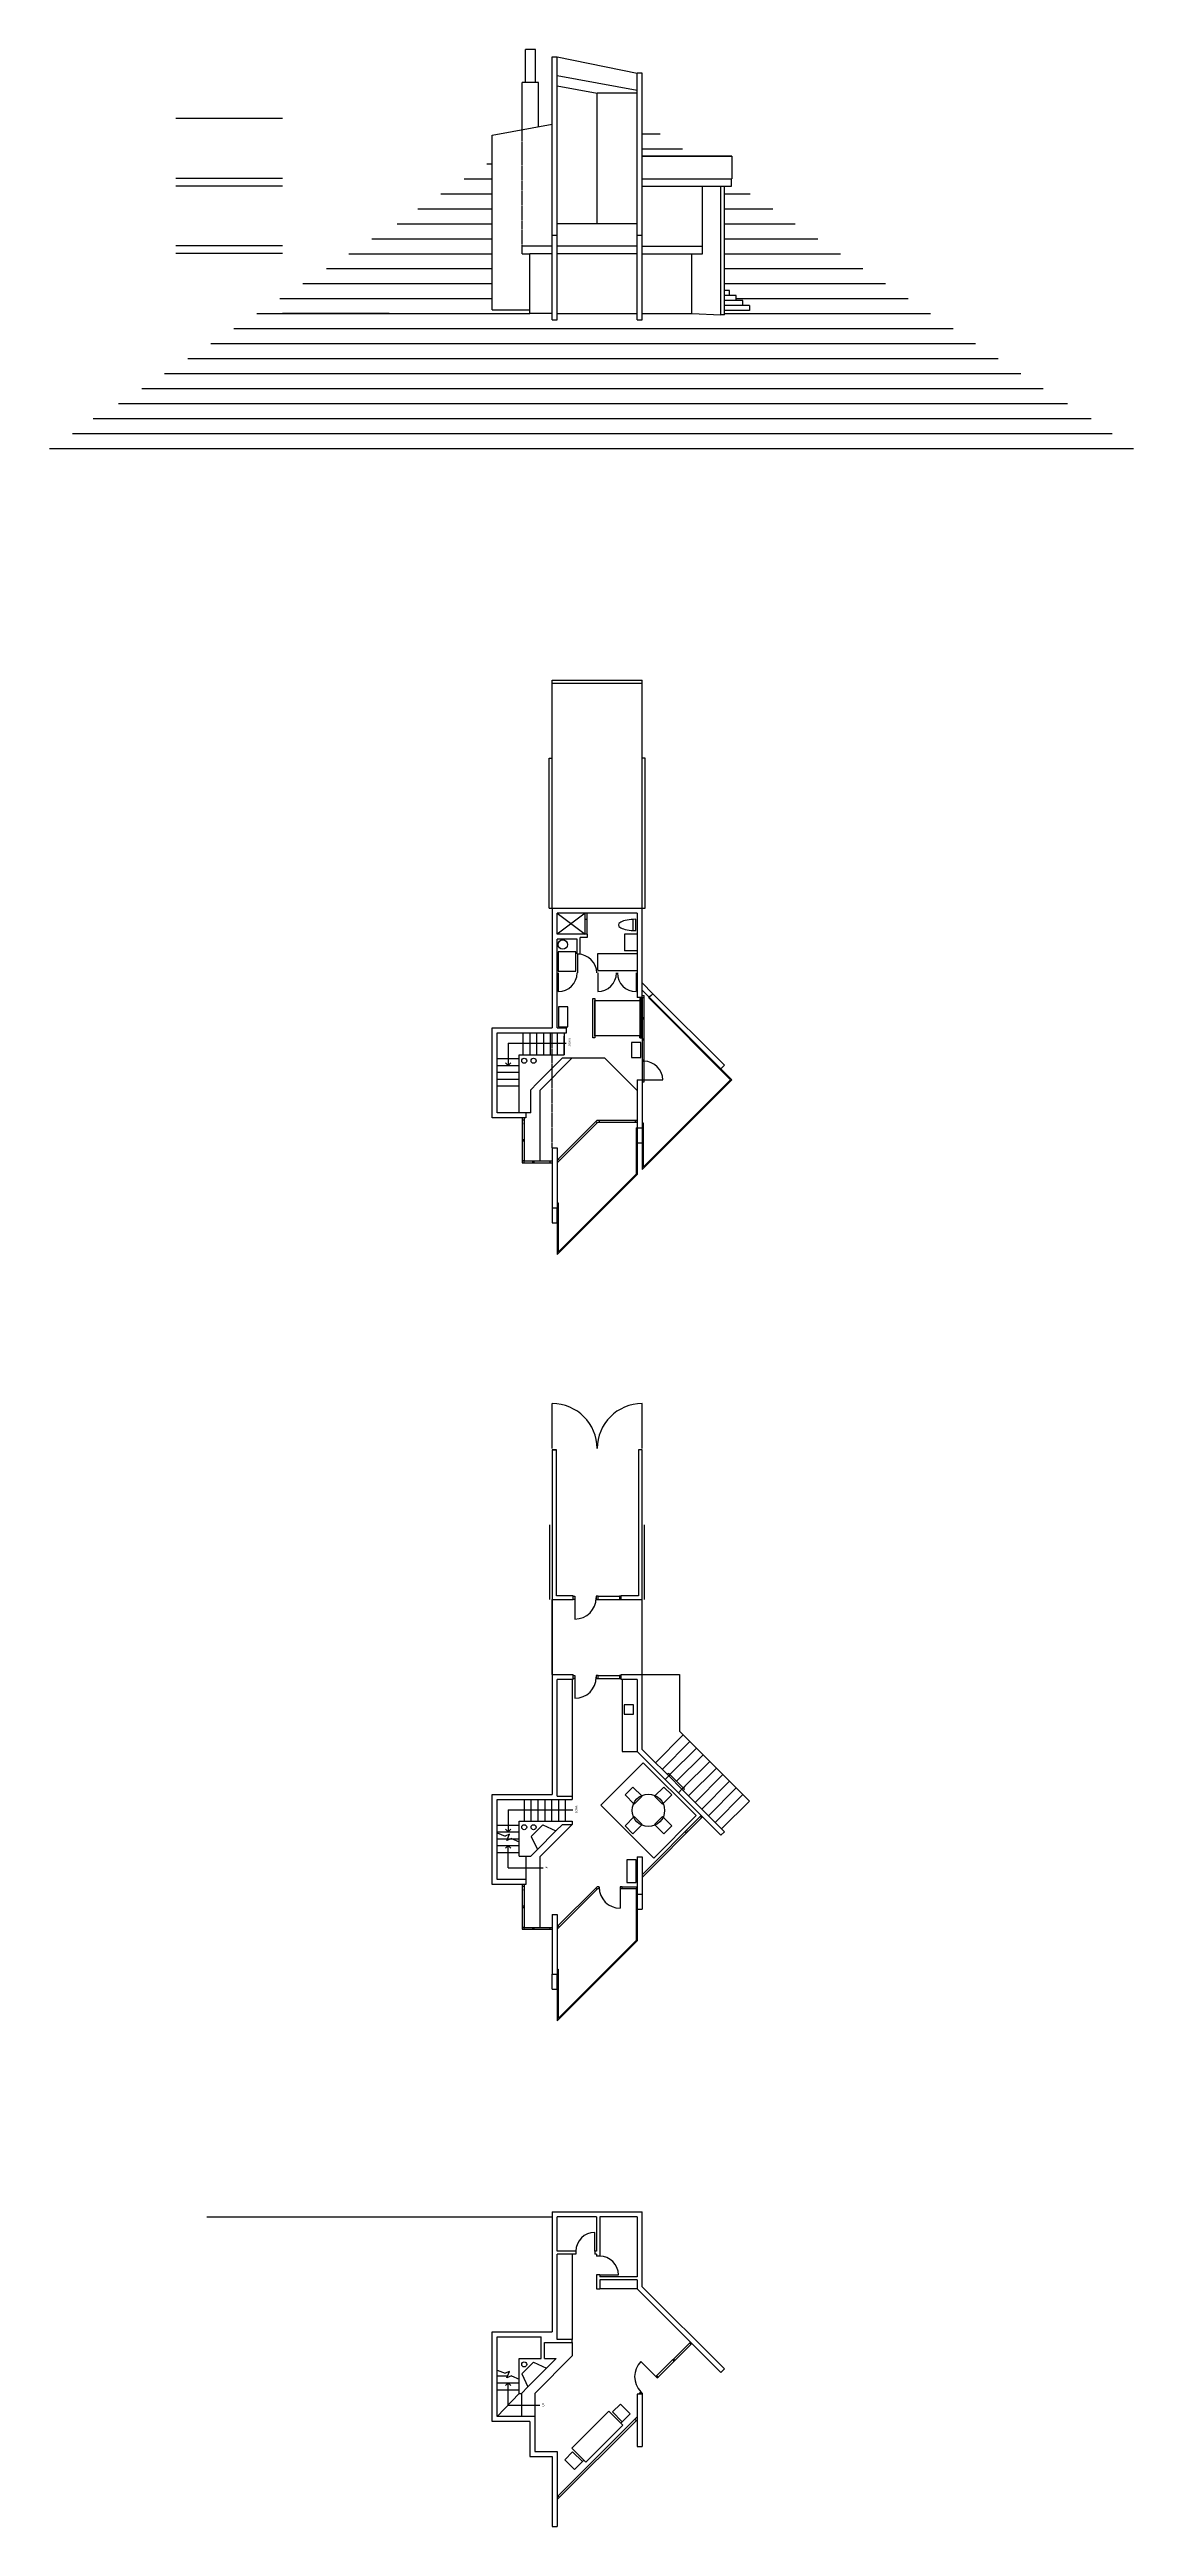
# Model space of a CAD drawing. Header units: inches. Extents: x -13164 to 6484, y 141 to 5293.
# Drawn here: x -13164 to -11429, y 141 to 4108 of the extents above; entities that cross this region are included whole.
import ezdxf

# ---------------------------------------------------------------- set-up
doc = ezdxf.new("R2010")
doc.units = ezdxf.units.IN
doc.header["$LTSCALE"] = 0.2
doc.header["$MEASUREMENT"] = 0
doc.linetypes.add('ACAD_ISO02W100', pattern=[15, 12, -3])
doc.layers.get('0').update_dxf_attribs({"color": 253})
for name, color, linetype in [('A-doors', 254, 'Continuous'), ('A-Elev-South', 7, 'Continuous'), ('A-fixtures', 140, 'Continuous'), ('A-furniture', 33, 'Continuous'), ('A-glazing', 252, 'Continuous'), ('A-millwork', 252, 'Continuous'), ('A-roof', 253, 'Continuous'), ('A-soffit', 251, 'ACAD_ISO02W100'), ('A-stairs', 252, 'Continuous'), ('A-text', 254, 'Continuous'), ('A-walls', 7, 'Continuous')]:
    doc.layers.add(name, color=color, linetype=linetype)

msp = doc.modelspace()

# ---------------------------------------------------------------- linework, layer by layer
for p, q in [((-12359.5, 1625.3), (-12359.5, 1505.3)), ((-12359.5, 1505.3), (-12359.5, 1625.3)), ((-12215.5, 1505.3), (-12215.5, 1625.3))]:
    msp.add_line(p, q)
at = {"layer": 'A-doors'}
for p, q in [((-12319.5, 2659.7, -10295.1), (-12314.5, 2659.7, -10295.1)), ((-12212.5, 2457.8, -10295.1), (-12182.5, 2457.8, -10295.1)), ((-12359.5, 1867.3), (-12359.5, 1939.3)), ((-12215.5, 1867.3), (-12215.5, 1939.3)), ((-12363.5, 1625.3), (-12363.5, 1745.3)), ((-12211.5, 1625.3), (-12211.5, 1745.3)), ((-12326, 1630.8), (-12323, 1630.8)), ((-12326, 1625.8), (-12326, 1630.8)), ((-12323, 1630.8), (-12323, 1625.8)), ((-12323, 1628.3), (-12323, 1594.3)), ((-12286, 1630.8), (-12289, 1630.8)), ((-12289, 1630.8), (-12289, 1625.8)), ((-12286, 1625.8), (-12286, 1630.8)), ((-12286, 1630.8), (-12252, 1630.8)), ((-12249, 1630.8), (-12252, 1630.8)), ((-12252, 1630.8), (-12252, 1625.8)), ((-12249, 1625.8), (-12249, 1630.8)), ((-12323, 1625.8), (-12326, 1625.8)), ((-12289, 1625.8), (-12286, 1625.8)), ((-12286, 1625.8), (-12252, 1625.8)), ((-12252, 1625.8), (-12249, 1625.8)), ((-12326, 1503.8), (-12323, 1503.8)), ((-12326, 1498.8), (-12326, 1503.8)), ((-12323, 1498.8), (-12326, 1498.8)), ((-12323, 1503.8), (-12323, 1498.8)), ((-12323, 1501.3), (-12323, 1467.3)), ((-12286, 1503.8), (-12289, 1503.8)), ((-12289, 1503.8), (-12289, 1498.8)), ((-12289, 1498.8), (-12286, 1498.8)), ((-12286, 1498.8), (-12286, 1503.8)), ((-12249, 1503.8), (-12252, 1503.8)), ((-12252, 1503.8), (-12252, 1498.8)), ((-12252, 1498.8), (-12249, 1498.8)), ((-12249, 1498.8), (-12249, 1503.8)), ((-12284.5, 1165.4), (-12287.6, 1165.4)), ((-12286.4, 1162.4), (-12284.5, 1162.4)), ((-12284.5, 1162.4), (-12284.5, 1165.4)), ((-12247.5, 1165.4), (-12250.5, 1165.4)), ((-12250.5, 1165.4), (-12250.5, 1162.4)), ((-12250.5, 1162.9), (-12250.5, 1130.9)), ((-12250.5, 1162.4), (-12247.5, 1162.4)), ((-12247.5, 1162.4), (-12247.5, 1165.4)), ((-12291.5, 581.7), (-12291.5, 611.7)), ((-12283.5, 543.7), (-12253.5, 543.7)), ((-12193.6, 380.7), (-12217.6, 404.8))]:
    msp.add_line(p, q, dxfattribs=at)
for centre, radius, start, end in [((-12212.5, 2457.8, -10295.1), 30, 0, 90), ((-12359.5, 1867.3), 72, 0, 90), ((-12215.5, 1867.3), 72, 90, 180), ((-12323, 1628.3), 34, 270, 0), ((-12323, 1501.3), 34, 270, 0), ((-12250.5, 1164.9), 34, 180, 270), ((-12291.5, 581.7), 30, 90, 180), ((-12283.5, 543.7), 30, 0, 90), ((-12193.5, 380.7), 34, 135, 225)]:
    msp.add_arc(centre, radius, start, end, dxfattribs=at)
at = {"layer": 'A-Elev-South', "color": 7}
for p, q in [((-12402.3, 4055.3, -5147.6), (-12402.3, 4108.3, -5147.6)), ((-12386.3, 4108.3, -5147.6), (-12402.3, 4108.3, -5147.6)), ((-12386.3, 4055.3, -5147.6), (-12386.3, 4108.3, -5147.6)), ((-12359.5, 3675.3), (-12359.5, 4096.8)), ((-12359.5, 4096.8), (-12351.5, 4096.8)), ((-12359.5, 3918.3, -5147.6), (-12359.5, 4093, -5147.6)), ((-12351.5, 4096.8), (-12223.5, 4070.3)), ((-12407.5, 3979.7, -5147.6), (-12407.5, 4055.3, -5147.6)), ((-12402.3, 4055.3, -5147.6), (-12407.5, 4055.3, -5147.6)), ((-12381.2, 4055.3, -5147.6), (-12386.3, 4055.3, -5147.6)), ((-12381.2, 3984.6, -5147.6), (-12381.2, 4055.3, -5147.6)), ((-12215.5, 4070.3), (-12223.5, 4070.3)), ((-12215.5, 3675.3), (-12215.5, 4070.3)), ((-12083.7, 3683.3), (-12083.7, 3889.3)), ((-12351.5, 3810.3, -9), (-12359.5, 3810.3)), ((-12215.5, 3810.3, -162.3), (-12223.5, 3810.3, -153.3)), ((-12395.5, 3685.9), (-12395.5, 3781.3)), ((-12455.5, 3691.3, -5147.6), (-12395.5, 3691.3)), ((-12395.5, 3685.9), (-12359.5, 3685.9)), ((-12359.5, 3675.3), (-12351.5, 3675.3)), ((-12223.5, 3675.3), (-12215.5, 3675.3)), ((-12083.7, 3683.3), (-12089.4, 3683.3)), ((-12083.7, 1253.6), (-12151.8, 1321.6)), ((-12089.4, 1247.9), (-12083.7, 1253.6)), ((-12912.4, 636.7), (-12359.5, 636.7))]:
    msp.add_line(p, q, dxfattribs=at)
at = {"layer": 'A-Elev-South', "color": 253}
for p, q in [((-12351.5, 3675.3), (-12351.5, 4096.8)), ((-12386.3, 4055.3, -5147.6), (-12402.3, 4055.3, -5147.6)), ((-12223.5, 3675.3), (-12223.5, 4070.3)), ((-12089.4, 3683.3), (-12089.4, 3889.3)), ((-12223.5, 3829.3), (-12351.5, 3829.3)), ((-12359.5, 3793.3), (-12407.5, 3793.3)), ((-12359.5, 3781.3), (-12395.5, 3781.3)), ((-12223.5, 3793.3), (-12351.5, 3793.3)), ((-12223.5, 3781.3), (-12351.5, 3781.3)), ((-12223.5, 2381.1, -10295.1), (-12223.5, 2357.1, -10295.1)), ((-12215.5, 2381.1, -10295.1), (-12215.5, 2357.1, -10295.1)), ((-12215.5, 1505.3), (-12155.5, 1505.3)), ((-12155.5, 1505.3), (-12155.5, 1414.4)), ((-12194.3, 1364.1), (-12149.7, 1408.6)), ((-12183.6, 1353.5), (-12139.1, 1398)), ((-12155.5, 1414.4), (-12043.6, 1302.5)), ((-12170.9, 1345), (-12128.5, 1387.4)), ((-12160.3, 1334.4), (-12117.9, 1376.8)), ((-12149.7, 1323.8), (-12107.3, 1366.2)), ((-12141.2, 1311), (-12096.7, 1355.6)), ((-12130.6, 1300.4), (-12086.1, 1345)), ((-12120, 1289.8), (-12075.5, 1334.4)), ((-12109.4, 1279.2), (-12064.9, 1323.8)), ((-12098.8, 1268.6), (-12054.2, 1313.2)), ((-12088.2, 1258), (-12043.6, 1302.5)), ((-12223.5, 1153.3), (-12223.5, 1129.3)), ((-12215.5, 1153.3), (-12215.5, 1129.3)), ((-12359.5, 1001.3), (-12359.5, 1025.3)), ((-12351.5, 1001.3), (-12351.5, 1025.3))]:
    msp.add_line(p, q, dxfattribs=at)
at = {"layer": 'A-Elev-South', "color": 251}
for p, q in [((-12223.5, 4038.4), (-12287.6, 4038.4)), ((-12351.5, 2253.1, -10295.1), (-12351.5, 2229.1, -10295.1))]:
    msp.add_line(p, q, dxfattribs=at)
at = {"layer": 'A-Elev-South', "color": 2, "ltscale": 0.1}
for p, q in [((-12791.3, 3997.6, -51475.7), (-12961.9, 3997.6, -51475.7)), ((-12791.3, 3901.6, -51475.7), (-12961.9, 3901.6, -51475.7)), ((-12791.3, 3889.6, -51475.7), (-12961.9, 3889.6, -51475.7)), ((-12791.3, 3793.6, -51475.7), (-12961.9, 3793.6, -51475.7)), ((-12791.3, 3781.6, -51475.7), (-12961.9, 3781.6, -51475.7)), ((-12620.8, 3685.3, -51475.7), (-12791.3, 3685.3, -51475.7))]:
    msp.add_line(p, q, dxfattribs=at)
at = {"layer": 'A-Elev-South', "color": 254}
msp.add_line((-12455.5, 3691.3, -5147.6), (-12455.5, 3970.9, -5147.6), dxfattribs=at)
at = {"layer": 'A-Elev-South', "color": 126}
for p, q in [((-12215.5, 3973.3, -15442.7), (-12186.9, 3973.3, -15442.7)), ((-12215.5, 3949.3, -15442.7), (-12150.8, 3949.3, -15442.7)), ((-12463.9, 3925.3, -15442.7), (-12455.5, 3925.3, -15442.7)), ((-12574.4, 3853.3, -15442.7), (-12455.5, 3853.3, -15442.7)), ((-12537.6, 3877.3, -15442.7), (-12455.5, 3877.3, -15442.7)), ((-12083.7, 3877.3, -15442.7), (-12042.5, 3877.3, -15442.7)), ((-12083.7, 3853.3, -15442.7), (-12006.4, 3853.3, -15442.7)), ((-12607.6, 3829.3, -15442.7), (-12455.5, 3829.3, -15442.7)), ((-12083.7, 3829.3, -15442.7), (-11970.3, 3829.3, -15442.7)), ((-12648.2, 3805.3, -15442.7), (-12455.5, 3805.3, -15442.7)), ((-12083.7, 3805.3, -15442.7), (-11934.2, 3805.3, -15442.7)), ((-12758.8, 3733.3, -15442.7), (-12455.5, 3733.3, -15442.7)), ((-12721, 3757.3, -15442.7), (-12455.5, 3757.3, -15442.7)), ((-12083.7, 3757.3, -15442.7), (-11862, 3757.3, -15442.7)), ((-12083.7, 3733.3, -15442.7), (-11825.9, 3733.3, -15442.7)), ((-12795.6, 3709.3, -15442.7), (-12455.5, 3709.3, -15442.7)), ((-12064.9, 3709.3, -15442.7), (-11789.8, 3709.3, -15442.7)), ((-12832.5, 3685.3, -2320.6), (-12395.5, 3685.3, -8715)), ((-12083.7, 3685.3, -13275.5), (-11753.7, 3685.3, -18103.7)), ((-12943.1, 3613.3), (-11645.5, 3613.3)), ((-12906.2, 3637.3, -15442.7), (-11681.5, 3637.3, -15442.7)), ((-12980, 3589.3), (-11609.4, 3589.3)), ((-13016.8, 3565.3), (-11573.3, 3565.3)), ((-13127.4, 3493.3, -10295.1), (-11462.7, 3493.3, -10295.1)), ((-13094.6, 3517.3, -10295.1), (-11496.6, 3517.3, -10295.1)), ((-13164.3, 3469.3, -10295.1), (-11428.9, 3469.3, -10295.1))]:
    msp.add_line(p, q, dxfattribs=at)
at = {"layer": 'A-Elev-South', "color": 252}
for p, q in [((-12500.7, 3901.3, -15442.7), (-12455.5, 3901.3, -15442.7)), ((-12685, 3781.3, -15442.7), (-12455.5, 3781.3, -15442.7)), ((-12083.7, 3781.3, -15442.7), (-11898.1, 3781.3, -15442.7)), ((-12869.4, 3661.3, -15442.7), (-11717.6, 3661.3, -15442.7)), ((-13053.7, 3541.3, -10295.1), (-11534.2, 3541.3, -10295.1)), ((-12359.5, 2253.1, -10295.1), (-12359.5, 2229.1, -10295.1))]:
    msp.add_line(p, q, dxfattribs=at)
at = {"layer": 'A-fixtures'}
for p, q in [((-12351.5, 2725.1, -10295.1), (-12306.5, 2691.1, -10295.1)), ((-12306.5, 2725.1, -10295.1), (-12351.5, 2691.1, -10295.1)), ((-12306.5, 2691.1, -10295.1), (-12306.5, 2725.1, -10295.1)), ((-12306.5, 2715.1, -10295.1), (-12303.5, 2715.1, -10295.1)), ((-12303.5, 2691.1, -10295.1), (-12303.5, 2725.1, -10295.1)), ((-12230.5, 2714.9, -10295.1), (-12230.5, 2697.2, -10295.1)), ((-12225.5, 2697.1, -10295.1), (-12225.5, 2715.1, -10295.1)), ((-12225.5, 2697.1, -10295.1), (-12225.5, 2715.1, -10295.1))]:
    msp.add_line(p, q, dxfattribs=at)
at = {"layer": 'A-fixtures', "elevation": -10295.1}
msp.add_lwpolyline([(-12349.8, 2631.9), (-12321.8, 2631.9), (-12321.8, 2662.9), (-12349.8, 2662.9), (-12349.8, 2631.9)], dxfattribs=at)
at = {"layer": 'A-fixtures'}
msp.add_circle((-12342.5, 2674.6, -10295.1), 7.5, dxfattribs=at)
msp.add_ellipse((-12225.5, 2706.1, -10295.1), major_axis=(28, 0), ratio=0.321429, start_param=1.570796, end_param=4.712389, dxfattribs=at)
at = {"layer": 'A-furniture', "elevation": -10295.1}
for points in [[(-12216.4, 2525.3), (-12216.4, 2588.3), (-12219.4, 2588.3), (-12219.4, 2525.3), (-12216.4, 2525.3), (-12219.4, 2525.3), (-12219.4, 2528.3), (-12291.4, 2528.3), (-12291.4, 2525.3), (-12291.4, 2525.3), (-12294.4, 2525.3), (-12294.4, 2588.3), (-12291.4, 2588.3), (-12291.4, 2585.3), (-12291.4, 2528.3), (-12291.4, 2585.3), (-12219.4, 2585.3)], [(-12349.5, 2543.1), (-12334.5, 2543.1), (-12334.5, 2575.1), (-12349.5, 2575.1), (-12349.5, 2543.1)], [(-12217.5, 2493.8), (-12217.5, 2517.8), (-12232.5, 2517.8), (-12232.5, 2493.8), (-12217.5, 2493.8)]]:
    msp.add_lwpolyline(points, dxfattribs=at)
at = {"layer": 'A-furniture'}
msp.add_lwpolyline([(-12197, 1211.4), (-12129.1, 1279.3), (-12213.9, 1364.1), (-12281.8, 1296.3)], close=True, dxfattribs=at)
for points in [[(-12215.4, 1310.4), (-12230.2, 1325.2), (-12242.9, 1312.5), (-12228.1, 1297.7), (-12215.4, 1310.4)], [(-12195.6, 1310.4), (-12180.7, 1325.2), (-12168, 1312.5), (-12182.8, 1297.7), (-12195.6, 1310.4)], [(-12228.1, 1277.9), (-12242.9, 1263), (-12230.2, 1250.3), (-12215.4, 1265.1), (-12228.1, 1277.9)], [(-12182.8, 1277.9), (-12168, 1263), (-12180.7, 1250.3), (-12195.6, 1265.1), (-12182.8, 1277.9)], [(-12240, 1172.4), (-12225, 1172.4), (-12225, 1208.4), (-12240, 1208.4), (-12240, 1172.4)], [(-12234.9, 321.2), (-12250.4, 336.8), (-12263.1, 324.1), (-12247.6, 308.5), (-12234.9, 321.2), (-12247.6, 308.5), (-12249.7, 306.4), (-12246.2, 302.9), (-12268.8, 325.5), (-12328.2, 266.1), (-12305.6, 243.5), (-12246.2, 302.9), (-12305.6, 243.5), (-12309.1, 247), (-12311.2, 244.9), (-12326.8, 260.4), (-12339.5, 247.7), (-12324, 232.1), (-12311.2, 244.9)]]:
    msp.add_lwpolyline(points, dxfattribs=at)
msp.add_circle((-12205.5, 1287.8), 26, dxfattribs=at)
at = {"layer": 'A-glazing', "color": 253}
for p, q in [((-12351.5, 4066.8), (-12223.5, 4043.2, -9151.2)), ((-12215.5, 3901.3, -10295.1), (-12071.8, 3901.3, -10295.1)), ((-12215.5, 3793.3, -10295.1), (-12118.7, 3793.3, -10295.1)), ((-12215.5, 3781.3, -10295.1), (-12118.7, 3781.3, -10295.1)), ((-12075.5, 3722.3, 10295.1), (-12083.7, 3722.3, 10295.1)), ((-12075.5, 3714.3, -5147.6), (-12083.7, 3714.3, -5147.6)), ((-12064.9, 3706.3, -10295.1), (-12083.7, 3706.3, -10295.1)), ((-12054.2, 3698.3, -5147.6), (-12083.7, 3698.3, -5147.6)), ((-12043.6, 3690.3, -5147.6), (-12083.7, 3690.3, -5147.6)), ((-12075.5, 3714.3, 10295.1), (-12075.5, 3722.3, 10295.1)), ((-12064.9, 3714.3), (-12075.5, 3714.3)), ((-12064.9, 3706.3, 5147.6), (-12064.9, 3714.3, 5147.6)), ((-12054.2, 3706.3, -5147.6), (-12064.9, 3706.3, -5147.6)), ((-12054.2, 3698.3), (-12054.2, 3706.3)), ((-12043.6, 3698.3, -5147.6), (-12054.2, 3698.3, -5147.6)), ((-12043.6, 3698.3, -5147.6), (-12043.6, 3690.3, -5147.6)), ((-12173, 1347.1), (-12175.2, 1345)), ((-12147.6, 1321.7), (-12173, 1347.1)), ((-12147.6, 1321.7), (-12149.7, 1319.5))]:
    msp.add_line(p, q, dxfattribs=at)
at = {"layer": 'A-glazing', "color": 251}
for p, q in [((-12351.5, 4050.2, 30302.2), (-12287.6, 4038.4, 25737.8)), ((-12287.6, 3829.3, 25737.8), (-12287.6, 4038.4, 25737.8)), ((-12118.7, 3781.3), (-12118.7, 3889.3)), ((-12136.1, 3685.3), (-12136.1, 3781.3))]:
    msp.add_line(p, q, dxfattribs=at)
at = {"layer": 'A-glazing', "color": 7}
for p, q in [((-12455.5, 3970.9, -51475.7), (-12359.5, 3988.6, -51475.7)), ((-12215.5, 3937.3, -25737.8), (-12071.8, 3937.3, -25737.8)), ((-12071.8, 3937.3, -25737.8), (-12215.5, 3937.3, -25737.8)), ((-12215.5, 3937.3, -25737.8), (-12215.5, 3937.3, -25737.8)), ((-12071.8, 3937.3, -25737.8), (-12071.8, 3901.3, -10295.1)), ((-12083.7, 3889.3), (-12072.3, 3889.3, -25737.8)), ((-12072.3, 3889.3, -25737.8), (-12072.3, 3901.3, -15442.7)), ((-12407.5, 3781.3, -643.4), (-12395.5, 3781.3)), ((-12351.5, 3685.3, -25737.8), (-12223.5, 3685.3, -25737.8)), ((-12215.5, 3685.3, -25737.8), (-12136.1, 3685.3, -25737.8)), ((-12136.1, 3685.3), (-12089.4, 3683.3))]:
    msp.add_line(p, q, dxfattribs=at)
at = {"layer": 'A-glazing'}
for p, q in [((-12215.5, 3889.3, -25737.8), (-12083.7, 3889.3, -25737.8)), ((-12215.5, 2592.8, -10295.1), (-12212.5, 2592.8, -10295.1)), ((-12215.5, 2589.8, -10295.1), (-12212.5, 2589.8, -10295.1)), ((-12212.5, 2454.8, -10295.1), (-12212.5, 2592.8, -10295.1)), ((-12215.5, 2557.8, -10295.1), (-12212.5, 2557.8, -10295.1)), ((-12215.5, 2555.8, -10295.1), (-12212.5, 2555.8, -10295.1)), ((-12340.5, 2498.1, -10295.1), (-12340.5, 2528.1, -10295.1)), ((-12215.5, 2523.8, -10295.1), (-12212.5, 2523.8, -10295.1)), ((-12215.5, 2521.8, -10295.1), (-12212.5, 2521.8, -10295.1)), ((-12215.5, 2489.8, -10295.1), (-12212.5, 2489.8, -10295.1)), ((-12215.5, 2487.8, -10295.1), (-12212.5, 2487.8, -10295.1)), ((-12215.5, 2457.8, -10295.1), (-12212.5, 2457.8, -10295.1)), ((-12215.5, 2454.8, -10295.1), (-12212.5, 2454.8, -10295.1)), ((-12213.5, 2457.8, -10295.1), (-12212.5, 2457.8, -10295.1)), ((-12407.5, 2397.1, -10295.1), (-12407.5, 2325.1, -10295.1)), ((-12407.5, 2394.1, -10295.1), (-12404.5, 2394.1, -10295.1)), ((-12407.5, 2389.1, -10295.1), (-12407.5, 2387.1, -10295.1)), ((-12404.5, 2397.1, -10295.1), (-12404.5, 2328.1, -10295.1)), ((-12404.5, 2387.1, -10295.1), (-12404.5, 2389.1, -10295.1)), ((-12287.6, 2393.2, -10295.1), (-12351.5, 2329.3, -10295.1)), ((-12286.4, 2390.2, -10295.1), (-12351.5, 2325.1, -10295.1)), ((-12289.7, 2391.1, -10295.1), (-12287.6, 2388.9, -10295.1)), ((-12287.6, 2393.2, -10295.1), (-12284.5, 2393.2, -10295.1)), ((-12286.4, 2390.2, -10295.1), (-12284.5, 2390.2, -10295.1)), ((-12284.5, 2393.2, -10295.1), (-12284.5, 2390.2, -10295.1)), ((-12284.5, 2393.2, -10295.1), (-12223.5, 2393.2, -10295.1)), ((-12284.5, 2390.2, -10295.1), (-12223.5, 2390.2, -10295.1)), ((-12226.5, 2393.2, -10295.1), (-12226.5, 2390.2, -10295.1)), ((-12404.5, 2362.1, -10295.1), (-12407.5, 2362.1, -10295.1)), ((-12407.5, 2360.1, -10295.1), (-12404.5, 2360.1, -10295.1)), ((-12404.5, 2362.1, -10295.1), (-12404.5, 2360.1, -10295.1)), ((-12404.5, 2359.1, -10295.1), (-12404.5, 2361.1, -10295.1)), ((-12404.5, 2328.1, -10295.1), (-12407.5, 2328.1, -10295.1)), ((-12407.5, 2325.1, -10295.1), (-12404.5, 2325.1, -10295.1)), ((-12404.5, 2325.1, -10295.1), (-12404.5, 2328.1, -10295.1)), ((-12404.5, 2328.1, -10295.1), (-12359.5, 2328.1, -10295.1)), ((-12404.5, 2325.1, -10295.1), (-12359.5, 2325.1, -10295.1)), ((-12390.5, 2325.1, -10295.1), (-12390.5, 2328.1, -10295.1)), ((-12388.5, 2325.1, -10295.1), (-12388.5, 2328.1, -10295.1)), ((-12362.5, 2325.1, -10295.1), (-12362.5, 2328.1, -10295.1)), ((-12350, 2330.7, -10295.1), (-12347.9, 2328.6, -10295.1)), ((-12286, 1503.8), (-12252, 1503.8)), ((-12286, 1498.8), (-12252, 1498.8)), ((-12157.5, 1316), (-12178.7, 1337.2)), ((-12170.9, 1345), (-12173, 1342.9)), ((-12151.8, 1321.7), (-12173, 1342.9)), ((-12149.7, 1323.8), (-12151.8, 1321.6)), ((-12146.9, 1326.6), (-12149, 1324.5)), ((-12120.8, 1279.3), (-12215.5, 1184.6)), ((-12118.7, 1277.2), (-12215.5, 1180.4)), ((-12120.1, 1275.7), (-12122.2, 1277.9)), ((-12144.5, 1251.3), (-12146.7, 1253.4)), ((-12142.4, 1253.4), (-12144.5, 1255.5)), ((-12407.5, 1169.3), (-12407.5, 1097.3)), ((-12407.5, 1166.3), (-12404.5, 1166.3)), ((-12407.5, 1161.3), (-12407.5, 1159.3)), ((-12404.5, 1169.3), (-12404.5, 1100.3)), ((-12404.5, 1159.3), (-12404.5, 1161.3)), ((-12287.6, 1165.4), (-12351.5, 1101.5)), ((-12286.4, 1162.4), (-12351.5, 1097.3)), ((-12289.7, 1163.2), (-12287.6, 1161.1)), ((-12247.5, 1165.4), (-12223.5, 1165.4)), ((-12247.5, 1162.4), (-12223.5, 1162.4)), ((-12404.5, 1134.3), (-12407.5, 1134.3)), ((-12407.5, 1132.3), (-12404.5, 1132.3)), ((-12404.5, 1134.3), (-12404.5, 1132.3)), ((-12404.5, 1131.3), (-12404.5, 1133.3)), ((-12404.5, 1100.3), (-12407.5, 1100.3)), ((-12407.5, 1097.3), (-12404.5, 1097.3)), ((-12404.5, 1097.3), (-12404.5, 1100.3)), ((-12404.5, 1100.3), (-12359.5, 1100.3)), ((-12404.5, 1097.3), (-12359.5, 1097.3)), ((-12390.5, 1097.3), (-12390.5, 1100.3)), ((-12388.5, 1097.3), (-12388.5, 1100.3)), ((-12362.5, 1097.3), (-12362.5, 1100.3)), ((-12350, 1102.9), (-12347.9, 1100.8)), ((-12193.6, 380.8), (-12138.2, 436.2)), ((-12190.1, 380), (-12136.1, 434)), ((-12166.6, 407.8), (-12164.5, 405.6)), ((-12165.2, 409.2), (-12163.1, 407)), ((-12139.6, 434.7), (-12137.5, 432.6)), ((-12138.2, 436.1), (-12136.1, 434)), ((-12137.5, 432.6), (-12136.1, 434)), ((-12193.5, 380.7), (-12191.4, 378.6)), ((-12192.1, 382.1), (-12190, 380)), ((-12191.4, 378.6), (-12190, 380)), ((-12217.6, 356.6), (-12221.5, 352.7)), ((-12219, 355.2), (-12216.9, 353.1)), ((-12217.6, 356.6), (-12215.5, 354.5)), ((-12216.9, 353.1), (-12215.5, 354.5)), ((-12215.5, 354.5), (-12215.5, 352.7)), ((-12223.5, 316.1), (-12351.5, 188.1)), ((-12223.5, 311.8), (-12351.5, 183.8)), ((-12224.9, 310.4), (-12227, 312.6)), ((-12350, 189.5), (-12347.9, 187.4))]:
    msp.add_line(p, q, dxfattribs=at)
at = {"layer": 'A-millwork'}
for p, q in [((-12318.2, 2629.2, -10295.1), (-12318.2, 2659.2, -10295.1)), ((-12286.5, 2633.9, -10295.1), (-12286.5, 2660.4, -10295.1)), ((-12286.5, 2660.4, -10295.1), (-12223.5, 2660.4, -10295.1)), ((-12223.5, 2691.1, -10295.1), (-12243.5, 2691.1, -10295.1)), ((-12243.5, 2691.1, -10295.1), (-12243.5, 2664.7, -10295.1)), ((-12223.5, 2664.7, -10295.1), (-12243.5, 2664.7, -10295.1)), ((-12349.7, 2629.2, -10295.1), (-12349.7, 2599.2, -10295.1)), ((-12286.7, 2629.2, -10295.1), (-12286.7, 2599.2, -10295.1)), ((-12286.5, 2633.9, -10295.1), (-12286.5, 2632.4, -10295.1)), ((-12223.5, 2632.4, -10295.1), (-12286.5, 2632.4, -10295.1)), ((-12225.2, 2629.2, -10295.1), (-12225.2, 2599.2, -10295.1)), ((-12215.5, 2589.8, -10295.1), (-12215.5, 2457.8, -10295.1)), ((-12205, 2589.2, -10295.1), (-12204, 2590.3, -10295.1)), ((-12205, 2589.2, -10295.1), (-12073.9, 2458.1, -10295.1)), ((-12073.9, 2458.1, -10295.1), (-12214, 2318, -10295.1)), ((-12223.5, 2390.2, -10295.1), (-12225, 2390.2, -10295.1)), ((-12225, 2381.1, -10295.1), (-12223.5, 2381.1, -10295.1)), ((-12215.5, 2389.1, -10295.1), (-12214, 2389.1, -10295.1)), ((-12214, 2389.1, -10295.1), (-12214, 2318, -10295.1)), ((-12223.5, 2357.1, -10295.1), (-12223.5, 2306.4, -10295.1)), ((-12223.5, 2306.4, -10295.1), (-12351.5, 2178.4, -10295.1)), ((-12351.5, 2261.1, -10295.1), (-12350, 2261.1, -10295.1)), ((-12351.5, 2229.1, -10295.1), (-12351.5, 2178.4, -10295.1)), ((-12327.5, 1497.3), (-12327.5, 1310.3)), ((-12247.5, 1497.3), (-12247.5, 1382)), ((-12229.5, 1457), (-12244.5, 1457)), ((-12244.5, 1457), (-12244.5, 1442)), ((-12244.5, 1442), (-12229.5, 1442)), ((-12229.5, 1442), (-12229.5, 1457)), ((-12247.5, 1382), (-12223.5, 1382)), ((-12223.5, 1162.4), (-12225, 1162.4)), ((-12225, 1161.3), (-12223.5, 1161.3)), ((-12225, 1161.3), (-12225, 1079.2)), ((-12223.5, 1129.3), (-12223.5, 1078.6)), ((-12223.5, 1078.6), (-12351.5, 950.6)), ((-12225, 1079.2), (-12350, 954.2)), ((-12351.5, 1033.3), (-12350, 1033.3)), ((-12350, 1033.3), (-12350, 954.2)), ((-12351.5, 1001.3), (-12351.5, 950.6)), ((-12327.5, 576.7), (-12327.5, 440.3)), ((-12223.5, 521.4), (-12283.5, 521.4))]:
    msp.add_line(p, q, dxfattribs=at)
at = {"layer": 'A-millwork', "color": 254}
for p, q in [((-12089.4, 2475.7, -10295.1), (-12071.8, 2458.1, -10295.1)), ((-12071.8, 2458.1, -10295.1), (-12215.5, 2314.4, -10295.1))]:
    msp.add_line(p, q, dxfattribs=at)
at = {"layer": 'A-millwork', "color": 251}
for p, q in [((-12225, 2381.1, -10295.1), (-12225, 2307, -10295.1)), ((-12225, 2307, -10295.1), (-12350, 2182, -10295.1)), ((-12350, 2261.1, -10295.1), (-12350, 2182, -10295.1))]:
    msp.add_line(p, q, dxfattribs=at)
at = {"layer": 'A-millwork', "color": 253}
msp.add_line((-12215.5, 2357.1, -10295.1), (-12215.5, 2314.4, -10295.1), dxfattribs=at)
at = {"layer": 'A-millwork'}
for centre, start, end in [((-12318.2, 2629.2, -10295.1), 0, 90), ((-12349.7, 2629.2, -10295.1), 270, 0), ((-12286.7, 2629.2, -10295.1), 270, 0), ((-12225.2, 2629.2, -10295.1), 180, 270)]:
    msp.add_arc(centre, 30, start, end, dxfattribs=at)
at = {"layer": 'A-roof'}
for p, q in [((-12359.5, 3098.1, -10295.1), (-12215.5, 3098.1, -10295.1)), ((-12359.5, 3093.1, -10295.1), (-12359.5, 3098.1, -10295.1)), ((-12215.5, 3093.1, -10295.1), (-12215.5, 3098.1, -10295.1)), ((-12359.5, 2733.1, -10295.1), (-12359.5, 3093.1, -10295.1)), ((-12359.5, 3093.1, -10295.1), (-12215.5, 3093.1, -10295.1)), ((-12215.5, 2733.1, -10295.1), (-12215.5, 3093.1, -10295.1)), ((-12364.5, 2733.1, -10295.1), (-12364.5, 2973.1, -10295.1)), ((-12364.5, 2973.1, -10295.1), (-12359.5, 2973.1, -10295.1)), ((-12210.5, 2973.1, -10295.1), (-12215.5, 2973.1, -10295.1)), ((-12210.5, 2733.1, -10295.1), (-12210.5, 2973.1, -10295.1)), ((-12364.5, 2733.1, -10295.1), (-12359.5, 2733.1, -10295.1)), ((-12215.5, 2733.1, -10295.1), (-12210.5, 2733.1, -10295.1))]:
    msp.add_line(p, q, dxfattribs=at)
at = {"layer": 'A-soffit', "color": 7}
msp.add_line((-12407.5, 3781.3, -5765.1), (-12407.5, 3979.7, -5147.6), dxfattribs=at)
at = {"layer": 'A-soffit', "color": 2}
msp.add_line((-12359.5, 2348.9, -10295.1), (-12359.5, 2533.1, -10295.1), dxfattribs=at)
at = {"layer": 'A-stairs'}
for p, q in [((-12406.5, 2533.1, -10295.1), (-12406.5, 2498.1, -10295.1)), ((-12395.5, 2533.1, -10295.1), (-12395.5, 2498.1, -10295.1)), ((-12384.5, 2533.1, -10295.1), (-12384.5, 2498.1, -10295.1)), ((-12373.5, 2533.1, -10295.1), (-12373.5, 2498.1, -10295.1)), ((-12362.5, 2533.1, -10295.1), (-12362.5, 2498.1, -10295.1)), ((-12351.5, 2533.1, -10295.1), (-12351.5, 2498.1, -10295.1)), ((-12340.5, 2533.1, -10295.1), (-12340.5, 2498.1, -10295.1)), ((-12447.5, 2492.1, -10295.1), (-12412.5, 2492.1, -10295.1)), ((-12447.5, 2481.1, -10295.1), (-12412.5, 2481.1, -10295.1)), ((-12447.5, 2470.1, -10295.1), (-12412.5, 2470.1, -10295.1)), ((-12327.5, 2493.1, -10295.1), (-12379.5, 2441.1, -10295.1)), ((-12447.5, 2459.1, -10295.1), (-12412.5, 2459.1, -10295.1)), ((-12447.5, 2448.1, -10295.1), (-12412.5, 2448.1, -10295.1)), ((-12379.5, 2441.1, -10295.1), (-12379.5, 2328.1, -10295.1)), ((-12404.5, 1305.3), (-12404.5, 1270.3)), ((-12393.5, 1305.3), (-12393.5, 1270.3)), ((-12382.5, 1305.3), (-12382.5, 1270.3)), ((-12371.5, 1305.3), (-12371.5, 1270.3)), ((-12360.5, 1305.3), (-12360.5, 1270.3)), ((-12349.5, 1305.3), (-12349.5, 1270.3)), ((-12338.5, 1305.3), (-12338.5, 1270.3)), ((-12447.5, 1264.3), (-12412.5, 1264.3)), ((-12447.5, 1253.3), (-12412.5, 1253.3)), ((-12447.5, 1251.8), (-12435, 1246.7)), ((-12447.5, 1242.3), (-12412.5, 1242.3)), ((-12447.5, 1231.3), (-12412.5, 1231.3)), ((-12427.8, 1249.6), (-12435, 1246.7)), ((-12432.1, 1239.5), (-12427.8, 1249.6)), ((-12424.9, 1242.5), (-12432.1, 1239.5)), ((-12424.9, 1242.5), (-12412.5, 1237.3)), ((-12327.5, 1265.3), (-12379.5, 1213.3)), ((-12447.5, 1220.3), (-12412.5, 1220.3)), ((-12401.5, 1214.4), (-12401.5, 1177.3)), ((-12379.5, 1213.3), (-12379.5, 1100.3)), ((-12387.5, 353.8), (-12327.5, 413.8)), ((-12327.5, 435.3), (-12327.5, 413.8)), ((-12447.5, 391.3), (-12435, 386.1)), ((-12447.5, 381.8), (-12430.9, 381.8)), ((-12447.5, 370.8), (-12412.5, 370.8)), ((-12447.5, 359.8), (-12412.5, 359.8)), ((-12427.8, 389.1), (-12435, 386.1)), ((-12432.1, 379), (-12427.8, 389.1)), ((-12424.9, 381.9), (-12432.1, 379)), ((-12424.9, 381.9), (-12412.5, 376.8)), ((-12408.9, 353.8), (-12408.9, 316.7)), ((-12387.5, 353.8), (-12387.5, 316.7))]:
    msp.add_line(p, q, dxfattribs=at)
at = {"layer": 'A-text'}
for p, q in [((-12430, 2516.6, -10295.1), (-12430, 2481.1, -10295.1)), ((-12430, 2516.6, -10295.1), (-12337.3, 2516.6, -10295.1)), ((-12430, 2481.1, -10295.1), (-12434.2, 2485.4, -10295.1)), ((-12430, 2481.1, -10295.1), (-12425.7, 2485.4, -10295.1)), ((-12430, 1288.8), (-12430, 1253.3)), ((-12430, 1288.8), (-12326.3, 1288.8)), ((-12430, 1253.3), (-12434.2, 1257.6)), ((-12430, 1231.3), (-12434.2, 1227.1)), ((-12430, 1253.3), (-12425.7, 1257.6)), ((-12430, 1231.3), (-12425.7, 1227.1)), ((-12430, 1195.8), (-12430, 1231.3)), ((-12430, 1195.8), (-12374.2, 1195.8)), ((-12430, 370.8), (-12434.2, 366.5)), ((-12430, 370.8), (-12425.7, 366.5)), ((-12430, 335.3), (-12430, 370.8)), ((-12447.5, 316.7), (-12412.5, 353.8)), ((-12430, 335.3), (-12379.2, 335.3))]:
    msp.add_line(p, q, dxfattribs=at)
at = {"layer": 'A-text', "color": 7}
msp.add_line((-12351.5, 2229.1, -10295.1), (-12351.5, 2253.1, -10295.1), dxfattribs=at)
at = {"layer": 'A-walls'}
for p, q in [((-12359.5, 2733.1, -10295.1), (-12359.5, 2541.1, -10295.1)), ((-12359.5, 2733.1, -10295.1), (-12215.5, 2733.1, -10295.1)), ((-12223.5, 2725.1, -10295.1), (-12351.5, 2725.1, -10295.1)), ((-12351.5, 2691.1, -10295.1), (-12351.5, 2725.1, -10295.1)), ((-12223.5, 2725.1, -10295.1), (-12223.5, 2589.8, -10295.1)), ((-12215.5, 2589.8, -10295.1), (-12215.5, 2733.1, -10295.1)), ((-12303.5, 2691.1, -10295.1), (-12351.5, 2691.1, -10295.1)), ((-12351.5, 2541.1, -10295.1), (-12351.5, 2683.1, -10295.1)), ((-12319.5, 2683.1, -10295.1), (-12351.5, 2683.1, -10295.1)), ((-12319.5, 2659.7, -10295.1), (-12319.5, 2683.1, -10295.1)), ((-12303.5, 2686.1, -10295.1), (-12314.5, 2686.1, -10295.1)), ((-12314.5, 2659.7, -10295.1), (-12314.5, 2686.1, -10295.1)), ((-12303.5, 2691.1, -10295.1), (-12303.5, 2686.1, -10295.1)), ((-12215.5, 2589.8, -10295.1), (-12223.5, 2589.8, -10295.1)), ((-12455.5, 2541.1, -10295.1), (-12359.5, 2541.1, -10295.1)), ((-12455.5, 2397.1, -10295.1), (-12455.5, 2541.1, -10295.1)), ((-12351.5, 2541.1, -10295.1), (-12336.5, 2541.1, -10295.1)), ((-12336.5, 2533.1, -10295.1), (-12336.5, 2541.1, -10295.1)), ((-12447.5, 2533.1, -10295.1), (-12336.5, 2533.1, -10295.1)), ((-12447.5, 2405.1, -10295.1), (-12447.5, 2533.1, -10295.1)), ((-12412.5, 2405.1, -10295.1), (-12412.5, 2498.1, -10295.1)), ((-12412.5, 2498.1, -10295.1), (-12340.5, 2498.1, -10295.1)), ((-12383.5, 2452.6, -10295.1), (-12353.5, 2482.6, -10295.1)), ((-12343, 2493.1, -10295.1), (-12353.5, 2482.6, -10295.1)), ((-12343, 2493.1, -10295.1), (-12275.5, 2493.1, -10295.1)), ((-12275.5, 2493.1, -10295.1), (-12223.5, 2441.1, -10295.1)), ((-12383.5, 2452.6, -10295.1), (-12393.9, 2442.2, -10295.1)), ((-12393.9, 2405.1, -10295.1), (-12393.9, 2442.2, -10295.1)), ((-12223.5, 2457.8, -10295.1), (-12223.5, 2381.1, -10295.1)), ((-12223.5, 2457.8, -10295.1), (-12215.5, 2457.8, -10295.1)), ((-12215.5, 2457.8, -10295.1), (-12215.5, 2381.1, -10295.1)), ((-12401.5, 2397.1, -10295.1), (-12455.5, 2397.1, -10295.1)), ((-12393.9, 2405.1, -10295.1), (-12447.5, 2405.1, -10295.1)), ((-12401.5, 2405.1, -10295.1), (-12401.5, 2397.1, -10295.1)), ((-12223.5, 2381.1, -10295.1), (-12215.5, 2381.1, -10295.1)), ((-12359.5, 2348.9, -10295.1), (-12351.5, 2348.9, -10295.1)), ((-12359.5, 2348.9, -10295.1), (-12359.5, 2253.1, -10295.1)), ((-12351.5, 2348.9, -10295.1), (-12351.5, 2253.1, -10295.1)), ((-12359.5, 2253.1, -10295.1), (-12351.5, 2253.1, -10295.1)), ((-12359.5, 1865.3), (-12359.5, 1625.3)), ((-12359.5, 1865.3), (-12352.5, 1865.3)), ((-12352.5, 1865.3), (-12359.5, 1865.3)), ((-12352.5, 1631.3), (-12352.5, 1865.3)), ((-12221.5, 1865.3), (-12221.5, 1631.3)), ((-12215.5, 1865.3), (-12221.5, 1865.3)), ((-12215.5, 1625.3), (-12215.5, 1865.3)), ((-12326, 1631.3), (-12352.5, 1631.3)), ((-12326, 1625.3), (-12326, 1631.3)), ((-12221.5, 1631.3), (-12249, 1631.3)), ((-12249, 1625.3), (-12249, 1631.3)), ((-12359.5, 1625.3), (-12326, 1625.3)), ((-12249, 1625.3), (-12215.5, 1625.3)), ((-12359.5, 1505.3), (-12359.5, 1313.3)), ((-12359.5, 1505.3), (-12326, 1505.3)), ((-12351.5, 1310.3), (-12351.5, 1497.3)), ((-12326, 1497.3), (-12351.5, 1497.3)), ((-12326, 1497.3), (-12326, 1505.3)), ((-12249, 1505.3), (-12215.5, 1505.3)), ((-12249, 1497.3), (-12249, 1505.3)), ((-12223.5, 1497.3), (-12249, 1497.3)), ((-12223.5, 1497.3), (-12223.5, 1382)), ((-12215.5, 1385.3), (-12215.5, 1505.3)), ((-12178.7, 1337.2), (-12223.5, 1382)), ((-12215.5, 1385.3), (-12204.1, 1373.9)), ((-12204.1, 1373.9), (-12173, 1342.9)), ((-12455.5, 1313.3), (-12359.5, 1313.3)), ((-12455.5, 1169.3), (-12455.5, 1313.3)), ((-12351.5, 1310.3), (-12327.5, 1310.3)), ((-12327.5, 1310.3), (-12327.5, 1305.3)), ((-12173, 1342.9), (-12178.7, 1337.2)), ((-12151.8, 1321.6), (-12157.5, 1316)), ((-12089.4, 1247.9), (-12157.5, 1316)), ((-12447.5, 1305.3), (-12327.5, 1305.3)), ((-12447.5, 1177.3), (-12447.5, 1305.3)), ((-12412.5, 1214.4), (-12412.5, 1270.3)), ((-12412.5, 1270.3), (-12327.5, 1270.3)), ((-12327.5, 1270.3), (-12327.5, 1265.3)), ((-12374.3, 1264.5), (-12393, 1245.8)), ((-12393, 1245.8), (-12383.3, 1225)), ((-12383.5, 1224.8), (-12353.5, 1254.8)), ((-12374.3, 1264.5), (-12353.5, 1254.8)), ((-12343, 1265.3), (-12353.5, 1254.8)), ((-12343, 1265.3), (-12327.5, 1265.3)), ((-12412.5, 1214.4), (-12393.9, 1214.4)), ((-12383.5, 1224.8), (-12393.9, 1214.4)), ((-12223.5, 1213.3), (-12223.5, 1153.3)), ((-12223.5, 1213.3), (-12215.5, 1213.3)), ((-12215.5, 1213.3), (-12215.5, 1153.3)), ((-12401.5, 1169.3), (-12455.5, 1169.3)), ((-12401.5, 1177.3), (-12447.5, 1177.3)), ((-12401.5, 1177.3), (-12401.5, 1169.3)), ((-12223.5, 1153.3), (-12215.5, 1153.3)), ((-12359.5, 1121.1), (-12351.5, 1121.1)), ((-12359.5, 1121.1), (-12359.5, 1025.3)), ((-12351.5, 1121.1), (-12351.5, 1025.3)), ((-12359.5, 1025.3), (-12351.5, 1025.3)), ((-12359.5, 644.7), (-12359.5, 452.7)), ((-12359.5, 644.7), (-12215.5, 644.7)), ((-12288.5, 636.7), (-12351.5, 636.7)), ((-12351.5, 581.7), (-12351.5, 636.7)), ((-12288.5, 636.7), (-12288.5, 581.7)), ((-12283.5, 636.7), (-12283.5, 573.7)), ((-12223.5, 636.7), (-12283.5, 636.7)), ((-12223.5, 636.7), (-12223.5, 540.7)), ((-12215.5, 524.7), (-12215.5, 644.7)), ((-12321.5, 581.7), (-12351.5, 581.7)), ((-12351.5, 440.3), (-12351.5, 576.7)), ((-12321.5, 576.7), (-12351.5, 576.7)), ((-12321.5, 581.7), (-12321.5, 576.7)), ((-12291.5, 581.7), (-12291.5, 576.7)), ((-12288.5, 581.7), (-12291.5, 581.7)), ((-12288.5, 576.7), (-12291.5, 576.7)), ((-12288.5, 576.7), (-12288.5, 573.7)), ((-12288.5, 576.7), (-12288.5, 573.7)), ((-12283.5, 573.7), (-12288.5, 573.7)), ((-12283.5, 543.7), (-12288.5, 543.7)), ((-12288.5, 543.7), (-12288.5, 521.4)), ((-12288.5, 521.4), (-12283.5, 521.4)), ((-12283.5, 543.7), (-12283.5, 540.7)), ((-12283.5, 543.7), (-12283.5, 540.7)), ((-12223.5, 540.7), (-12283.5, 540.7)), ((-12283.5, 535.7), (-12283.5, 521.4)), ((-12223.5, 535.7), (-12283.5, 535.7)), ((-12223.5, 535.7), (-12223.5, 521.4)), ((-12089.4, 387.4), (-12223.5, 521.4)), ((-12215.5, 524.7), (-12083.7, 393)), ((-12455.5, 452.7), (-12359.5, 452.7)), ((-12455.5, 308.7), (-12455.5, 452.7)), ((-12447.5, 444.7), (-12377, 444.7)), ((-12447.5, 316.7), (-12447.5, 444.7)), ((-12377, 409.7), (-12377, 444.7)), ((-12327.5, 440.3), (-12351.5, 440.3)), ((-12327.5, 435.3), (-12327.5, 440.3)), ((-12412.5, 353.8), (-12412.5, 409.7)), ((-12412.5, 409.7), (-12377, 409.7)), ((-12389.3, 404), (-12408, 385.2)), ((-12389.3, 404), (-12368.5, 394.3)), ((-12372, 435.3), (-12327.5, 435.3)), ((-12372, 409.7), (-12372, 435.3)), ((-12372, 409.7), (-12353, 409.7)), ((-12353, 409.7), (-12368.5, 394.3)), ((-12398.5, 364.3), (-12408.9, 353.8)), ((-12408, 385.2), (-12398.3, 364.4)), ((-12398.5, 364.3), (-12368.5, 394.3)), ((-12083.7, 393), (-12089.4, 387.4)), ((-12412.5, 353.8), (-12408.9, 353.8)), ((-12223.5, 352.7), (-12223.5, 268.7)), ((-12215.5, 352.7), (-12223.3, 352.7)), ((-12215.5, 352.7), (-12215.5, 268.7)), ((-12395.5, 308.7), (-12455.5, 308.7)), ((-12387.5, 316.7), (-12447.5, 316.7)), ((-12395.5, 308.7), (-12395.5, 252.6)), ((-12387.5, 316.7), (-12387.5, 260.6)), ((-12395.5, 252.6), (-12359.5, 252.6)), ((-12387.5, 260.6), (-12351.5, 260.6)), ((-12359.5, 252.6), (-12359.5, 140.7)), ((-12351.5, 260.6), (-12351.5, 140.7)), ((-12223.5, 268.7), (-12215.5, 268.7)), ((-12359.5, 140.7), (-12351.5, 140.7))]:
    msp.add_line(p, q, dxfattribs=at)
at = {"layer": 'A-walls', "color": 254}
for p, q in [((-12215.5, 2613.1, -10295.1), (-12198.3, 2595.9, -10295.1)), ((-12198.3, 2595.9, -10295.1), (-12201.1, 2593.1, -10295.1)), ((-12198.3, 2595.9, -10295.1), (-12083.7, 2481.4, -10295.1)), ((-12083.7, 2481.4, -10295.1), (-12089.4, 2475.7, -10295.1))]:
    msp.add_line(p, q, dxfattribs=at)
at = {"layer": 'A-walls', "color": 253}
for p, q in [((-12089.4, 2475.7, -10295.1), (-12215.5, 2601.8, -10295.1)), ((-12201.1, 2593.1, -10295.1), (-12204, 2590.3, -10295.1)), ((-12223.5, 2357.1, -10295.1), (-12215.5, 2357.1, -10295.1)), ((-12223.5, 1129.3), (-12215.5, 1129.3)), ((-12359.5, 1001.3), (-12351.5, 1001.3))]:
    msp.add_line(p, q, dxfattribs=at)
at = {"layer": 'A-walls', "color": 252}
msp.add_line((-12359.5, 2229.1, -10295.1), (-12351.5, 2229.1, -10295.1), dxfattribs=at)
at = {"layer": 'A-walls'}
for centre in [(-12404.3, 2488.6, -10295.1), (-12389.3, 2488.6, -10295.1), (-12404.3, 1260.8), (-12389.3, 1260.8), (-12404.3, 400.3)]:
    msp.add_circle(centre, 4, dxfattribs=at)

# ---------------------------------------------------------------- texts
at = {"layer": 'A-text'}
for s, p in [('DOWN', (-12330.2, 2511.1, -10295.1)), ('DOWN', (-12319.2, 1283.3)), ('UP', (-12367.1, 1193.4)), ('UP', (-12372.1, 332.9))]:
    msp.add_text(s, height=3, rotation=90, dxfattribs=at).set_placement(p)

doc.saveas('drawing.dxf')
